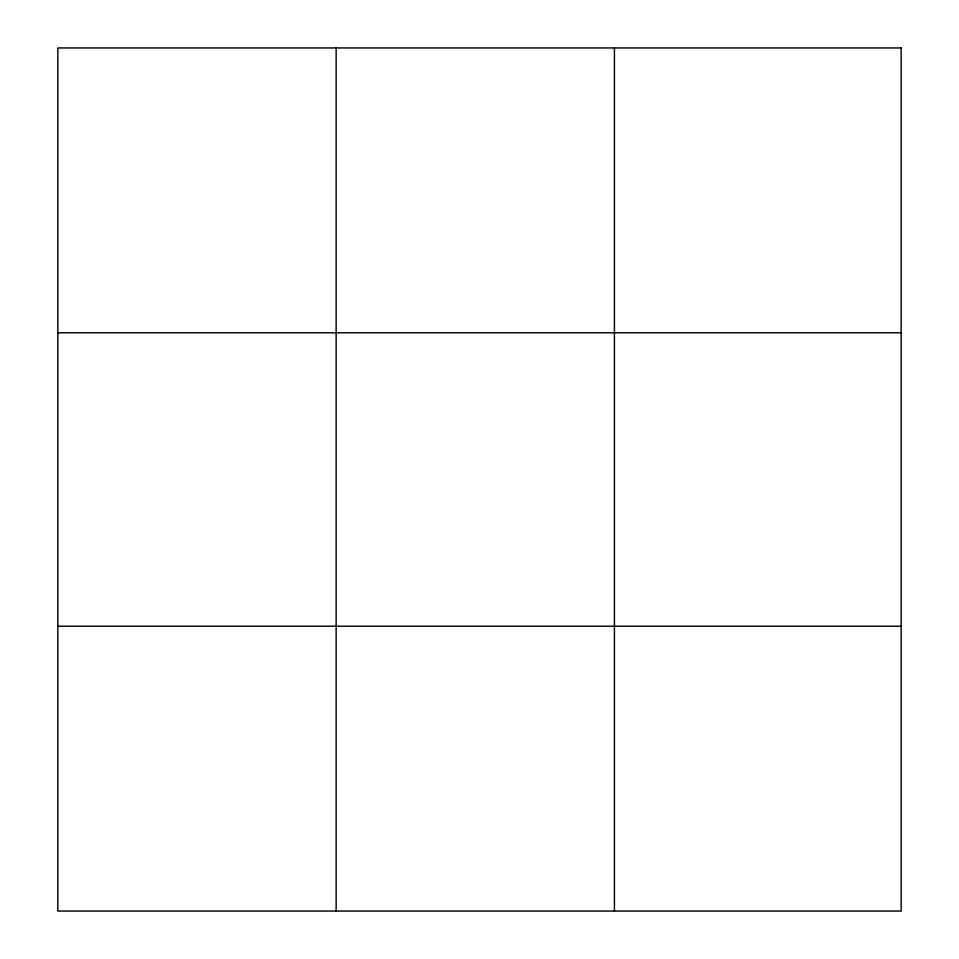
<?xml version="1.0" encoding="UTF-8"?>
<svg xmlns="http://www.w3.org/2000/svg" width="959" height="959" viewBox="0 0 959 959"><rect width="100%" height="100%" fill="white"/><g stroke="black" fill="none" stroke-linecap="round" stroke-linejoin="round"><path stroke-width="1.44" d="M336.141 911.05L336.141 47.95M614.431 911.05L614.431 47.95M57.84 332.773L901.16 332.773M57.84 626.227L901.16 626.227M901.16 47.95L901.16 911.05L57.84 911.05L57.84 47.95L901.16 47.95"/></g></svg>
